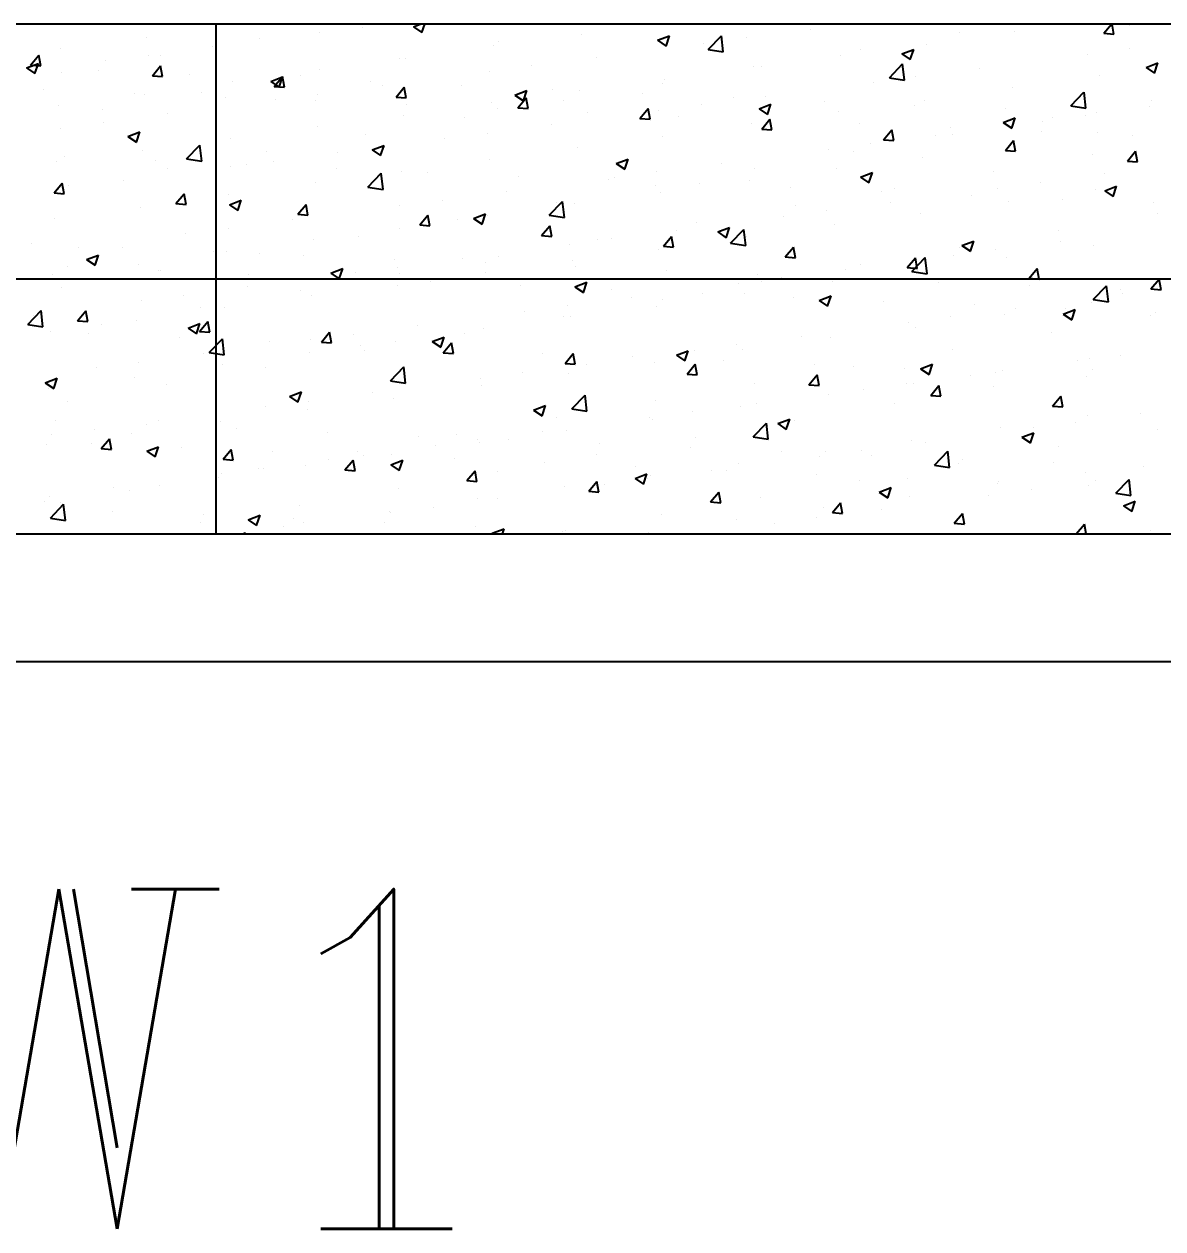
# Model space of a CAD drawing. Header units: millimetres. Extents: x 331487 to 517269, y 198509 to 399936.
# Drawn here: x 425399 to 426069, y 307600 to 308309 of the extents above; entities that cross this region are included whole.
import ezdxf

# ---------------------------------------------------------------- set-up
doc = ezdxf.new("R2010")
doc.units = ezdxf.units.MM
doc.header["$MEASUREMENT"] = 0
doc.layers.add('COLUMN', color=6, linetype='Continuous')
doc.layers.add('FOOTING', color=5, linetype='Continuous')
doc.styles.add('RC', font='romanc.shx', dxfattribs={"height": 200})

msp = doc.modelspace()

# ---------------------------------------------------------------- linework, layer by layer
at = {"layer": 'COLUMN'}
for p, q in [((427149.35, 308308.51), (423874.35, 308308.51)), ((423874.35, 308008.51), (427149.35, 308008.51))]:
    msp.add_line(p, q, dxfattribs=at)
at = {"layer": 'COLUMN', "color": 2, "linetype": 'Continuous'}
for p, q in [((425522.84, 308307.98), (425522.84, 308307.98)), ((425572.96, 308303.4), (425572.96, 308303.4)), ((425597.99, 308306.7), (425597.99, 308306.7)), ((425628.06, 308306.97), (425632.08, 308308.51)), ((425628.06, 308306.97), (425633.03, 308303.61)), ((425633.03, 308303.61), (425634.67, 308308.51)), ((425736.54, 308308.38), (425736.54, 308308.38)), ((425861.68, 308305.44), (425861.68, 308305.44)), ((425949.68, 308303.41), (425949.68, 308303.41)), ((425981.79, 308304.22), (425981.79, 308304.22)), ((426034.32, 308303.14), (426038.83, 308308.51)), ((426034.32, 308303.14), (426040.3, 308302.62)), ((426040.3, 308302.61), (426039.21, 308308.51)), ((426049.37, 308307.49), (426049.37, 308307.49)), ((425470.9, 308300.48), (425470.9, 308300.48)), ((425537.62, 308300.3), (425537.62, 308300.3)), ((425675.42, 308295.63), (425675.42, 308295.63)), ((425678.22, 308298.37), (425678.22, 308298.37)), ((425726.76, 308302.67), (425726.76, 308302.67)), ((425771.77, 308298.96), (425778.77, 308301.65)), ((425771.77, 308298.96), (425776.74, 308295.6)), ((425776.74, 308295.6), (425778.77, 308301.64)), ((425798.78, 308297.16), (425798.78, 308297.16)), ((425801.46, 308293.5), (425809.25, 308301.62)), ((425810.36, 308292.13), (425809.25, 308301.62)), ((425823.81, 308300.45), (425823.81, 308300.45)), ((425929.85, 308296.72), (425929.85, 308296.72)), ((425402.66, 308284.4), (425407.48, 308290.14)), ((425408.64, 308283.87), (425407.48, 308290.14)), ((425420.39, 308294.08), (425420.39, 308294.08)), ((425471.93, 308290.1), (425471.93, 308290.1)), ((425479.3, 308290.29), (425479.3, 308290.29)), ((425509.8, 308295.09), (425509.8, 308295.09)), ((425735.62, 308288.84), (425735.62, 308288.84)), ((425801.46, 308293.51), (425810.35, 308292.13)), ((425879.34, 308290.32), (425879.34, 308290.32)), ((425891.37, 308293.4), (425891.37, 308293.4)), ((425915.48, 308290.95), (425922.49, 308293.64)), ((425915.48, 308290.95), (425920.46, 308287.59)), ((425920.45, 308287.59), (425922.48, 308293.64)), ((426024.59, 308290.91), (426024.59, 308290.91)), ((426049.63, 308294.2), (426049.63, 308294.2)), ((425400.32, 308282.72), (425407.32, 308285.41)), ((425400.32, 308282.72), (425405.3, 308279.37)), ((425402.66, 308284.4), (425408.64, 308283.87)), ((425405.29, 308279.37), (425407.32, 308285.41)), ((425446.9, 308286.81), (425446.9, 308286.81)), ((425474.39, 308278.12), (425479.21, 308283.87)), ((425480.37, 308277.59), (425479.21, 308283.86)), ((425572.97, 308281.73), (425572.97, 308281.73)), ((425619.9, 308288.36), (425619.9, 308288.36)), ((425623.48, 308288.13), (425623.48, 308288.13)), ((425697.75, 308283.86), (425697.75, 308283.86)), ((425827.99, 308283.28), (425827.99, 308283.28)), ((425833.05, 308283.39), (425833.05, 308283.39)), ((425908.18, 308276.95), (425915.97, 308285.07)), ((425917.08, 308275.57), (425915.97, 308285.07)), ((425961.44, 308282.59), (425961.44, 308282.59)), ((426059.2, 308282.94), (426066.2, 308285.63)), ((426059.2, 308282.94), (426064.17, 308279.59)), ((426064.17, 308279.58), (426066.2, 308285.63)), ((425420.98, 308280.28), (425420.98, 308280.28)), ((425442.69, 308281.2), (425442.69, 308281.2)), ((425474.39, 308278.12), (425480.37, 308277.6)), ((425496.08, 308278.95), (425496.08, 308278.95)), ((425521.62, 308274.69), (425521.62, 308274.69)), ((425544.04, 308274.71), (425551.04, 308277.4)), ((425544.04, 308274.71), (425549.01, 308271.36)), ((425546.12, 308271.85), (425550.94, 308277.59)), ((425549.01, 308271.36), (425551.03, 308277.4)), ((425549.46, 308276.69), (425549.46, 308276.69)), ((425552.09, 308271.32), (425550.93, 308277.59)), ((425561.58, 308278.35), (425561.58, 308278.35)), ((425602.84, 308274.44), (425602.84, 308274.44)), ((425672.71, 308280.56), (425672.71, 308280.56)), ((425776.05, 308275.78), (425776.05, 308275.78)), ((425908.19, 308276.95), (425917.08, 308275.57)), ((425923.57, 308277.61), (425923.57, 308277.61)), ((426031.91, 308277.97), (426031.91, 308277.97)), ((425410.4, 308270.03), (425410.4, 308270.03)), ((425463.78, 308267.77), (425463.78, 308267.77)), ((425503.26, 308268.34), (425503.26, 308268.34)), ((425546.12, 308271.85), (425552.09, 308271.32)), ((425609.56, 308272.25), (425609.56, 308272.25)), ((425617.84, 308265.57), (425622.66, 308271.32)), ((425623.82, 308265.04), (425622.66, 308271.31)), ((425656.22, 308272.18), (425656.22, 308272.18)), ((425687.75, 308266.71), (425694.75, 308269.39)), ((425692.72, 308263.35), (425694.75, 308269.39)), ((425709.6, 308269.93), (425709.6, 308269.93)), ((425725.54, 308269.38), (425725.54, 308269.38)), ((425762.99, 308267.67), (425762.99, 308267.67)), ((425774.73, 308273.38), (425774.73, 308273.38)), ((425898.53, 308274.31), (425898.53, 308274.31)), ((425980.57, 308270.93), (425980.57, 308270.93)), ((426014.91, 308260.4), (426022.69, 308268.52)), ((426023.8, 308259.02), (426022.7, 308268.52)), ((425419.17, 308260.79), (425419.17, 308260.79)), ((425469.68, 308267.19), (425469.68, 308267.19)), ((425517.16, 308265.52), (425517.16, 308265.52)), ((425546.65, 308263.96), (425546.65, 308263.96)), ((425570.54, 308263.26), (425570.54, 308263.26)), ((425571.69, 308267.26), (425571.69, 308267.26)), ((425617.84, 308265.57), (425623.82, 308265.05)), ((425623.92, 308261), (425623.92, 308261)), ((425674.2, 308262.34), (425674.2, 308262.34)), ((425687.75, 308266.7), (425692.72, 308263.35)), ((425689.57, 308259.3), (425694.39, 308265.04)), ((425695.54, 308258.77), (425694.39, 308265.04)), ((425716.41, 308263.37), (425716.41, 308263.37)), ((425797.5, 308261.01), (425797.5, 308261.01)), ((425816.37, 308265.41), (425816.37, 308265.41)), ((425831.46, 308258.7), (425838.46, 308261.38)), ((425835.38, 308266), (425835.38, 308266)), ((425836.43, 308255.34), (425838.46, 308261.38)), ((425869.75, 308263.16), (425869.75, 308263.16)), ((425923.13, 308260.9), (425923.13, 308260.9)), ((425928.63, 308263.43), (425928.63, 308263.43)), ((426014.91, 308260.4), (426023.8, 308259.02)), ((426062.19, 308263.77), (426062.19, 308263.77)), ((425444.94, 308258.33), (425444.94, 308258.33)), ((425483.5, 308255.65), (425483.5, 308255.65)), ((425622.26, 308254.84), (425622.26, 308254.84)), ((425658.09, 308253.36), (425658.09, 308253.36)), ((425677.31, 308258.75), (425677.31, 308258.75)), ((425689.57, 308259.3), (425695.55, 308258.77)), ((425730.69, 308256.49), (425730.69, 308256.49)), ((425761.29, 308253.02), (425766.11, 308258.77)), ((425767.27, 308252.49), (425766.11, 308258.76)), ((425772.47, 308257.71), (425772.47, 308257.71)), ((425784.07, 308254.24), (425784.07, 308254.24)), ((425831.46, 308258.7), (425836.44, 308255.34)), ((425878.12, 308257.03), (425878.12, 308257.03)), ((425975.17, 308250.69), (425982.18, 308253.38)), ((425976.52, 308258.65), (425976.52, 308258.65)), ((425980.15, 308247.33), (425982.17, 308253.37)), ((426003.87, 308253.76), (426003.87, 308253.76)), ((426023.32, 308254.76), (426023.32, 308254.76)), ((426029.9, 308256.39), (426029.9, 308256.39)), ((426061.19, 308259.75), (426061.19, 308259.75)), ((425420.59, 308247.37), (425420.59, 308247.37)), ((425445.62, 308250.66), (425445.62, 308250.66)), ((425571.75, 308248.44), (425571.75, 308248.44)), ((425709.31, 308249.4), (425709.31, 308249.4)), ((425761.29, 308253.02), (425767.27, 308252.5)), ((425826.78, 308249.99), (425826.78, 308249.99)), ((425833.02, 308246.75), (425837.84, 308252.49)), ((425833.02, 308246.75), (425839, 308246.22)), ((425837.45, 308251.98), (425837.45, 308251.98)), ((425839, 308246.22), (425837.84, 308252.48)), ((425890.84, 308249.73), (425890.84, 308249.73)), ((425904.75, 308240.47), (425909.57, 308246.22)), ((425910.72, 308239.94), (425909.57, 308246.21)), ((425944.22, 308247.47), (425944.22, 308247.47)), ((425975.17, 308250.69), (425980.15, 308247.33)), ((425998.29, 308251.47), (425998.29, 308251.47)), ((425460.01, 308242.46), (425467.01, 308245.15)), ((425460.01, 308242.46), (425464.99, 308239.11)), ((425464.98, 308239.1), (425467.01, 308245.15)), ((425520.41, 308241.4), (425520.41, 308241.4)), ((425599.77, 308243.35), (425599.77, 308243.35)), ((425646.41, 308241.12), (425646.41, 308241.12)), ((425671.44, 308244.41), (425671.44, 308244.41)), ((425774.84, 308242.49), (425774.84, 308242.49)), ((425904.75, 308240.47), (425910.72, 308239.95)), ((425935.13, 308243.15), (425935.13, 308243.15)), ((425945.56, 308243.75), (425945.56, 308243.75)), ((425976.47, 308234.19), (425981.29, 308239.94)), ((425982.45, 308233.67), (425981.29, 308239.93)), ((425997.6, 308245.22), (425997.6, 308245.22)), ((426030.7, 308244.68), (426030.7, 308244.68)), ((426050.98, 308242.96), (426050.98, 308242.96)), ((425468.47, 308233.9), (425468.47, 308233.9)), ((425494.54, 308229.19), (425502.33, 308237.31)), ((425503.44, 308227.82), (425502.34, 308237.32)), ((425541.45, 308233.34), (425541.45, 308233.34)), ((425583.25, 308232.8), (425583.25, 308232.8)), ((425603.73, 308234.45), (425610.73, 308237.14)), ((425603.73, 308234.45), (425608.7, 308231.1)), ((425608.7, 308231.1), (425610.72, 308237.14)), ((425724.33, 308236.09), (425724.33, 308236.09)), ((425872.22, 308234.87), (425872.22, 308234.87)), ((425887.24, 308233.74), (425887.24, 308233.74)), ((425897.26, 308238.17), (425897.26, 308238.17)), ((425976.47, 308234.19), (425982.45, 308233.67)), ((425979.35, 308237.64), (425979.35, 308237.64)), ((426048.2, 308227.92), (426053.02, 308233.66)), ((426054.17, 308227.39), (426053.02, 308233.66)), ((425417.96, 308227.5), (425417.96, 308227.5)), ((425422.8, 308230.37), (425422.8, 308230.37)), ((425476.18, 308228.12), (425476.18, 308228.12)), ((425494.55, 308229.2), (425503.44, 308227.82)), ((425529.56, 308225.86), (425529.56, 308225.86)), ((425545.38, 308227.82), (425545.38, 308227.82)), ((425672.98, 308229.05), (425672.98, 308229.05)), ((425747.44, 308226.44), (425754.44, 308229.13)), ((425747.44, 308226.44), (425752.41, 308223.09)), ((425752.41, 308223.09), (425754.44, 308229.13)), ((425809.07, 308226.56), (425809.07, 308226.56)), ((425927.42, 308230.14), (425927.42, 308230.14)), ((426027.84, 308231.8), (426027.84, 308231.8)), ((426048.2, 308227.92), (426054.18, 308227.4)), ((425483.14, 308223.33), (425483.14, 308223.33)), ((425520.35, 308224.52), (425520.35, 308224.52)), ((425582.94, 308223.61), (425582.94, 308223.61)), ((425601.27, 308212.64), (425609.06, 308220.76)), ((425610.16, 308211.27), (425609.06, 308220.76)), ((425621.05, 308221.55), (425621.05, 308221.55)), ((425636.33, 308221.35), (425636.33, 308221.35)), ((425689.71, 308219.09), (425689.71, 308219.09)), ((425746.16, 308218.27), (425746.16, 308218.27)), ((425771.2, 308221.57), (425771.2, 308221.57)), ((425828.92, 308223.73), (425828.92, 308223.73)), ((425876.9, 308223.74), (425876.9, 308223.74)), ((425891.15, 308218.43), (425898.15, 308221.12)), ((425891.15, 308218.43), (425896.13, 308215.08)), ((425896.12, 308215.08), (425898.15, 308221.12)), ((425969.52, 308221.79), (425969.52, 308221.79)), ((426034.89, 308220.31), (426034.89, 308220.31)), ((425416.54, 308209.18), (425421.36, 308214.92)), ((425419.32, 308211.22), (425419.32, 308211.22)), ((425422.51, 308208.65), (425421.36, 308214.92)), ((425424.82, 308213.32), (425424.82, 308213.32)), ((425457.19, 308216.21), (425457.19, 308216.21)), ((425570.53, 308215.15), (425570.53, 308215.15)), ((425601.27, 308212.65), (425610.16, 308211.27)), ((425743.09, 308216.84), (425743.09, 308216.84)), ((425770.6, 308213.72), (425770.6, 308213.72)), ((425796.47, 308214.58), (425796.47, 308214.58)), ((425825.56, 308216.7), (425825.56, 308216.7)), ((425849.86, 308212.33), (425849.86, 308212.33)), ((425911.2, 308211.78), (425911.2, 308211.78)), ((425971.98, 308212.03), (425971.98, 308212.03)), ((425997.01, 308215.32), (425997.01, 308215.32)), ((426029.48, 308211.39), (426029.48, 308211.39)), ((426034.86, 308210.43), (426041.87, 308213.11)), ((426039.84, 308207.07), (426041.86, 308213.11)), ((425416.54, 308209.18), (425422.52, 308208.65)), ((425488.26, 308202.9), (425493.09, 308208.65)), ((425494.24, 308202.37), (425493.08, 308208.64)), ((425519.19, 308208.11), (425519.19, 308208.11)), ((425519.7, 308202.2), (425526.71, 308204.89)), ((425524.68, 308198.84), (425526.7, 308204.89)), ((425645.13, 308204.97), (425645.13, 308204.97)), ((425683.01, 308209.96), (425683.01, 308209.96)), ((425707.99, 308196.09), (425715.78, 308204.21)), ((425712.28, 308203.71), (425712.28, 308203.71)), ((425716.89, 308194.71), (425715.78, 308204.21)), ((425773.62, 308209.2), (425773.62, 308209.2)), ((425903.24, 308210.07), (425903.24, 308210.07)), ((425908.83, 308203.71), (425908.83, 308203.71)), ((425956.62, 308207.82), (425956.62, 308207.82)), ((425978.14, 308204.35), (425978.14, 308204.35)), ((426010, 308205.56), (426010, 308205.56)), ((426034.87, 308210.43), (426039.84, 308207.07)), ((425467.25, 308200.61), (425467.25, 308200.61)), ((425488.26, 308202.9), (425494.24, 308202.38)), ((425519.7, 308202.2), (425524.68, 308198.84)), ((425559.99, 308196.63), (425564.81, 308202.37)), ((425559.99, 308196.63), (425565.97, 308196.1)), ((425565.97, 308196.1), (425564.81, 308202.37)), ((425620.1, 308201.68), (425620.1, 308201.68)), ((425663.42, 308194.19), (425670.42, 308196.88)), ((425668.39, 308190.83), (425670.42, 308196.88)), ((425723.11, 308202.8), (425723.11, 308202.8)), ((425852.88, 308201.77), (425852.88, 308201.77)), ((425870.95, 308198.72), (425870.95, 308198.72)), ((425926.2, 308196.85), (425926.2, 308196.85)), ((426063.38, 308203.31), (426063.38, 308203.31)), ((426066.03, 308196.81), (426066.03, 308196.81)), ((425416.74, 308194.21), (425416.74, 308194.21)), ((425556.95, 308193.36), (425556.95, 308193.36)), ((425631.72, 308190.35), (425636.54, 308196.1)), ((425631.72, 308190.35), (425637.69, 308189.83)), ((425637.69, 308189.82), (425636.54, 308196.09)), ((425653.96, 308193.7), (425653.96, 308193.7)), ((425663.42, 308194.19), (425668.39, 308190.83)), ((425671.77, 308195.76), (425671.77, 308195.76)), ((425703.44, 308184.08), (425708.26, 308189.82)), ((425707.99, 308196.09), (425716.89, 308194.71)), ((425709.42, 308183.55), (425708.26, 308189.82)), ((425794.56, 308191.76), (425794.56, 308191.76)), ((425845.92, 308195.43), (425845.92, 308195.43)), ((425875.69, 308190.45), (425875.69, 308190.45)), ((425494.04, 308185.08), (425494.04, 308185.08)), ((425519.07, 308188.38), (425519.07, 308188.38)), ((425595.64, 308183.68), (425595.64, 308183.68)), ((425619.83, 308188.26), (425619.83, 308188.26)), ((425703.44, 308184.08), (425709.42, 308183.55)), ((425775.17, 308177.8), (425779.99, 308183.55)), ((425781.14, 308177.27), (425779.99, 308183.54)), ((425782.76, 308187.11), (425782.76, 308187.11)), ((425807.13, 308186.18), (425814.13, 308188.87)), ((425807.13, 308186.18), (425812.1, 308182.83)), ((425812.1, 308182.82), (425814.13, 308188.87)), ((425814.72, 308179.54), (425822.5, 308187.66)), ((425823.61, 308178.16), (425822.51, 308187.66)), ((425824.35, 308183.41), (425824.35, 308183.41)), ((426007.71, 308186.8), (426007.71, 308186.8)), ((425403.32, 308179.27), (425403.32, 308179.27)), ((425430.88, 308176.77), (425430.88, 308176.77)), ((425456.71, 308177.02), (425456.71, 308177.02)), ((425569.32, 308181.86), (425569.32, 308181.86)), ((425719.86, 308178.83), (425719.86, 308178.83)), ((425736.24, 308181.75), (425736.24, 308181.75)), ((425744.89, 308182.13), (425744.89, 308182.13)), ((425772.41, 308175.91), (425772.41, 308175.91)), ((425775.17, 308177.8), (425781.15, 308177.28)), ((425814.72, 308179.54), (425823.61, 308178.16)), ((425846.89, 308171.53), (425851.72, 308177.27)), ((425852.87, 308171), (425851.71, 308177.27)), ((425949.39, 308176.78), (425949.39, 308176.78)), ((425950.84, 308178.17), (425957.84, 308180.86)), ((425950.84, 308178.17), (425955.82, 308174.82)), ((425955.81, 308174.82), (425957.84, 308180.86)), ((425970.71, 308175.88), (425970.71, 308175.88)), ((426008.58, 308180.87), (426008.58, 308180.87)), ((426028.27, 308178.1), (426028.27, 308178.1)), ((425435.68, 308169.95), (425442.68, 308172.63)), ((425435.68, 308169.95), (425440.66, 308166.59)), ((425440.65, 308166.59), (425442.68, 308172.63)), ((425510.09, 308174.76), (425510.09, 308174.76)), ((425517.98, 308174.82), (425517.98, 308174.82)), ((425537.32, 308173.67), (425537.32, 308173.67)), ((425563.47, 308172.51), (425563.47, 308172.51)), ((425616.85, 308170.25), (425616.85, 308170.25)), ((425656.7, 308170.52), (425656.7, 308170.52)), ((425677.92, 308171.74), (425677.92, 308171.74)), ((425721.9, 308169.51), (425721.9, 308169.51)), ((425846.9, 308171.53), (425852.87, 308171)), ((425918.62, 308165.25), (425923.44, 308171)), ((425921.44, 308162.99), (425929.23, 308171.1)), ((425924.6, 308164.72), (425923.44, 308170.99)), ((425930.34, 308161.61), (425929.23, 308171.11)), ((425945.67, 308172.58), (425945.67, 308172.58)), ((425976.92, 308171.06), (425976.92, 308171.06)), ((425424.41, 308165.84), (425424.41, 308165.84)), ((425466.04, 308167.32), (425466.04, 308167.32)), ((425477.79, 308163.58), (425477.79, 308163.58)), ((425479.01, 308163.66), (425479.01, 308163.66)), ((425531.17, 308161.33), (425531.17, 308161.33)), ((425579.39, 308161.94), (425586.4, 308164.62)), ((425579.39, 308161.94), (425584.37, 308158.58)), ((425584.37, 308158.58), (425586.39, 308164.62)), ((425593.79, 308162.24), (425593.79, 308162.24)), ((425618.83, 308165.53), (425618.83, 308165.53)), ((425619.61, 308161.73), (425619.61, 308161.73)), ((425670.24, 308168), (425670.24, 308168)), ((425670.55, 308162.47), (425670.55, 308162.47)), ((425723.62, 308165.74), (425723.62, 308165.74)), ((425777, 308163.48), (425777, 308163.48)), ((425830.38, 308161.23), (425830.38, 308161.23)), ((425882.52, 308164.27), (425882.52, 308164.27)), ((425891.07, 308166.77), (425891.07, 308166.77)), ((425918.62, 308165.25), (425924.6, 308164.73)), ((425921.44, 308162.99), (425930.34, 308161.61)), ((425924.98, 308163.56), (425924.98, 308163.56)), ((425990.35, 308158.98), (425995.17, 308164.72)), ((425996.32, 308158.45), (425995.17, 308164.72)), ((425415.53, 308160.92), (425415.53, 308160.92)), ((425530.64, 308153.92), (425530.64, 308153.92)), ((425584.56, 308159.07), (425584.56, 308159.07)), ((425618.61, 308154.97), (425618.61, 308154.97)), ((425637.94, 308156.82), (425637.94, 308156.82)), ((425691.32, 308154.56), (425691.32, 308154.56)), ((425723.11, 308153.93), (425730.11, 308156.62)), ((425723.11, 308153.93), (425728.08, 308150.57)), ((425728.08, 308150.57), (425730.11, 308156.61)), ((425819.61, 308155.99), (425819.61, 308155.99)), ((425832.75, 308156.76), (425832.75, 308156.76)), ((425844.64, 308159.28), (425844.64, 308159.28)), ((425874.47, 308157.16), (425874.47, 308157.16)), ((425883.76, 308158.97), (425883.76, 308158.97)), ((425937.15, 308156.72), (425937.15, 308156.72)), ((425990.35, 308158.98), (425996.32, 308158.45)), ((425990.53, 308154.46), (425990.53, 308154.46)), ((426028.16, 308146.43), (426035.95, 308154.55)), ((426037.06, 308145.06), (426035.96, 308154.56)), ((426062.07, 308152.7), (426066.89, 308158.45)), ((426068.05, 308152.17), (426066.89, 308158.44)), ((425420.69, 308153.65), (425420.69, 308153.65)), ((425492.77, 308148.94), (425492.77, 308148.94)), ((425561.29, 308151.72), (425561.29, 308151.72)), ((425568.1, 308148.57), (425568.1, 308148.57)), ((425744.7, 308152.31), (425744.7, 308152.31)), ((425756.46, 308147.67), (425756.46, 308147.67)), ((425774.43, 308146.75), (425774.43, 308146.75)), ((425798.08, 308150.05), (425798.08, 308150.05)), ((425823.13, 308150.12), (425823.13, 308150.12)), ((425851.47, 308147.8), (425851.47, 308147.8)), ((425866.82, 308145.92), (425873.82, 308148.61)), ((425871.79, 308142.56), (425873.82, 308148.61)), ((426043.91, 308152.21), (426043.91, 308152.21)), ((426045.43, 308149.74), (426045.43, 308149.74)), ((426062.07, 308152.7), (426068.05, 308152.18)), ((425401.08, 308131.78), (425408.87, 308139.9)), ((425409.97, 308130.41), (425408.87, 308139.9)), ((425430.41, 308133.96), (425435.23, 308139.7)), ((425436.39, 308133.43), (425435.23, 308139.7)), ((425467.73, 308145.64), (425467.73, 308145.64)), ((425502.97, 308141.71), (425502.97, 308141.71)), ((425516.76, 308141.53), (425516.76, 308141.53)), ((425718.58, 308142.69), (425718.58, 308142.69)), ((425771.19, 308142.62), (425771.19, 308142.62)), ((425866.82, 308145.92), (425871.79, 308142.56)), ((425904.85, 308145.54), (425904.85, 308145.54)), ((425958.23, 308143.29), (425958.23, 308143.29)), ((425982.27, 308141.42), (425982.27, 308141.42)), ((426010.53, 308137.91), (426017.54, 308140.6)), ((426011.61, 308141.03), (426011.61, 308141.03)), ((426015.5, 308134.55), (426017.53, 308140.6)), ((426027.05, 308144.81), (426027.05, 308144.81)), ((426028.17, 308146.44), (426037.06, 308145.06)), ((425404.58, 308137.33), (425404.58, 308137.33)), ((425430.41, 308133.96), (425436.39, 308133.44)), ((425464.82, 308134.03), (425464.82, 308134.03)), ((425502.14, 308127.68), (425506.96, 308133.43)), ((425508.12, 308127.15), (425506.96, 308133.42)), ((425693.55, 308139.39), (425693.55, 308139.39)), ((425716.11, 308136.74), (425716.11, 308136.74)), ((425720.68, 308136.22), (425720.68, 308136.22)), ((425919.37, 308133.14), (425919.37, 308133.14)), ((425944.4, 308136.44), (425944.4, 308136.44)), ((425975.71, 308137.77), (425975.71, 308137.77)), ((426010.53, 308137.91), (426015.51, 308134.56)), ((426061.9, 308137.14), (426061.9, 308137.14)), ((426065, 308138.77), (426065, 308138.77)), ((425401.08, 308131.79), (425409.97, 308130.41)), ((425414.31, 308127.63), (425414.31, 308127.63)), ((425436.81, 308126.19), (425436.81, 308126.19)), ((425444.65, 308131.7), (425444.65, 308131.7)), ((425495.37, 308129.68), (425502.37, 308132.37)), ((425495.37, 308129.68), (425500.35, 308126.33)), ((425500.34, 308126.33), (425502.37, 308132.37)), ((425502.14, 308127.68), (425508.12, 308127.16)), ((425573.87, 308121.41), (425578.69, 308127.15)), ((425579.84, 308120.88), (425578.69, 308127.15)), ((425592.52, 308126.09), (425592.52, 308126.09)), ((425630.39, 308131.08), (425630.39, 308131.08)), ((425657.8, 308126.73), (425657.8, 308126.73)), ((425669.34, 308129.18), (425669.34, 308129.18)), ((425923.77, 308130.27), (425923.77, 308130.27)), ((426003.58, 308127.13), (426003.58, 308127.13)), ((425490.19, 308123.93), (425490.19, 308123.93)), ((425507.8, 308115.23), (425515.59, 308123.35)), ((425516.7, 308113.85), (425515.59, 308123.35)), ((425543.58, 308121.68), (425543.58, 308121.68)), ((425567.49, 308122.79), (425567.49, 308122.79)), ((425573.87, 308121.41), (425579.84, 308120.88)), ((425596.96, 308119.42), (425596.96, 308119.42)), ((425617.4, 308121.68), (425617.4, 308121.68)), ((425639.09, 308121.68), (425646.09, 308124.36)), ((425639.09, 308121.67), (425644.06, 308118.32)), ((425644.06, 308118.32), (425646.08, 308124.36)), ((425645.59, 308115.13), (425650.41, 308120.88)), ((425651.57, 308114.6), (425650.41, 308120.87)), ((425818.34, 308119.84), (425818.34, 308119.84)), ((425856.21, 308124.83), (425856.21, 308124.83)), ((425873.26, 308123.87), (425873.26, 308123.87)), ((425504.33, 308114.48), (425504.33, 308114.48)), ((425507.8, 308115.23), (425516.7, 308113.85)), ((425566.89, 308115.28), (425566.89, 308115.28)), ((425599.48, 308116.72), (425599.48, 308116.72)), ((425645.59, 308115.13), (425651.57, 308114.61)), ((425650.34, 308117.16), (425650.34, 308117.16)), ((425703.72, 308114.91), (425703.72, 308114.91)), ((425717.32, 308108.86), (425722.14, 308114.6)), ((425723.29, 308108.33), (425722.14, 308114.6)), ((425757.1, 308112.65), (425757.1, 308112.65)), ((425782.8, 308113.67), (425789.8, 308116.35)), ((425782.8, 308113.67), (425787.77, 308110.31)), ((425787.77, 308110.31), (425789.8, 308116.35)), ((425793.3, 308116.55), (425793.3, 308116.55)), ((425821.91, 308116.83), (425821.91, 308116.83)), ((425945.26, 308117.12), (425945.26, 308117.12)), ((426025.83, 308111.52), (426025.83, 308111.52)), ((426044.16, 308113.59), (426044.16, 308113.59)), ((425441.42, 308106.2), (425441.42, 308106.2)), ((425466.46, 308109.49), (425466.46, 308109.49)), ((425515.54, 308108.24), (425515.54, 308108.24)), ((425541.16, 308106.71), (425541.16, 308106.71)), ((425614.52, 308098.68), (425622.31, 308106.8)), ((425623.42, 308097.3), (425622.32, 308106.8)), ((425717.32, 308108.86), (425723.3, 308108.33)), ((425730.15, 308108.23), (425730.15, 308108.23)), ((425769.97, 308109.33), (425769.97, 308109.33)), ((425789.04, 308102.58), (425793.86, 308108.33)), ((425795.02, 308102.05), (425793.86, 308108.32)), ((425810.49, 308110.4), (425810.49, 308110.4)), ((425863.87, 308108.14), (425863.87, 308108.14)), ((425886.94, 308107.11), (425886.94, 308107.11)), ((425917.25, 308105.89), (425917.25, 308105.89)), ((425926.51, 308105.66), (425933.51, 308108.35)), ((425926.51, 308105.66), (425931.49, 308102.3)), ((425931.48, 308102.3), (425933.51, 308108.34)), ((425974.49, 308104.48), (425974.49, 308104.48)), ((426019.12, 308110.3), (426019.12, 308110.3)), ((426027.54, 308105.17), (426027.54, 308105.17)), ((425411.35, 308097.43), (425418.35, 308100.12)), ((425411.35, 308097.43), (425416.32, 308094.08)), ((425416.32, 308094.07), (425418.35, 308100.12)), ((425463.6, 308100.74), (425463.6, 308100.74)), ((425614.53, 308098.68), (425623.42, 308097.3)), ((425667.24, 308099.95), (425667.24, 308099.95)), ((425692.28, 308103.25), (425692.28, 308103.25)), ((425719.46, 308102.93), (425719.46, 308102.93)), ((425789.04, 308102.58), (425795.02, 308102.06)), ((425860.77, 308096.31), (425865.59, 308102.05)), ((425866.75, 308095.78), (425865.59, 308102.05)), ((425955.97, 308101.98), (425955.97, 308101.98)), ((425970.63, 308103.63), (425970.63, 308103.63)), ((426024.02, 308101.38), (426024.02, 308101.38)), ((425413.09, 308094.34), (425413.09, 308094.34)), ((425482.84, 308096.7), (425482.84, 308096.7)), ((425555.06, 308089.42), (425562.06, 308092.11)), ((425560.03, 308086.07), (425562.06, 308092.11)), ((425604.09, 308091.64), (425604.09, 308091.64)), ((425668.12, 308095.89), (425668.12, 308095.89)), ((425721.25, 308082.13), (425729.04, 308090.24)), ((425730.15, 308080.75), (425729.04, 308090.25)), ((425828.62, 308097.1), (425828.62, 308097.1)), ((425860.77, 308096.31), (425866.75, 308095.78)), ((425872.04, 308090.58), (425872.04, 308090.58)), ((425893.06, 308093.7), (425893.06, 308093.7)), ((425918.09, 308097), (425918.09, 308097)), ((425922.55, 308096.98), (425922.55, 308096.98)), ((425932.5, 308090.03), (425937.32, 308095.78)), ((425938.47, 308089.5), (425937.32, 308095.77)), ((425969.22, 308095.16), (425969.22, 308095.16)), ((425424.52, 308086.69), (425424.52, 308086.69)), ((425541.18, 308083.35), (425541.18, 308083.35)), ((425555.06, 308089.42), (425560.04, 308086.07)), ((425566.21, 308086.65), (425566.21, 308086.65)), ((425616.18, 308088.39), (425616.18, 308088.39)), ((425698.78, 308081.41), (425705.78, 308084.1)), ((425703.75, 308078.06), (425705.77, 308084.1)), ((425770.3, 308087.09), (425770.3, 308087.09)), ((425820.7, 308083.54), (425820.7, 308083.54)), ((425829.9, 308085.39), (425829.9, 308085.39)), ((425910.9, 308085.15), (425910.9, 308085.15)), ((425932.5, 308090.03), (425938.47, 308089.51)), ((426004.22, 308083.76), (426009.04, 308089.5)), ((426004.22, 308083.76), (426010.2, 308083.23)), ((426010.2, 308083.23), (426009.04, 308089.5)), ((425565.67, 308081.99), (425565.67, 308081.99)), ((425698.78, 308081.41), (425703.75, 308078.06)), ((425711.99, 308077.08), (425711.99, 308077.08)), ((425721.25, 308082.13), (425730.15, 308080.75)), ((425767, 308077.11), (425767, 308077.11)), ((425768.76, 308076.04), (425768.76, 308076.04)), ((425792.03, 308080.4), (425792.03, 308080.4)), ((425842.49, 308073.4), (425849.49, 308076.09)), ((425847.46, 308070.05), (425849.49, 308076.09)), ((426024.62, 308078.23), (426024.62, 308078.23)), ((426055.72, 308079.14), (426055.72, 308079.14)), ((425417.34, 308075.09), (425417.34, 308075.09)), ((425440.15, 308070.05), (425440.15, 308070.05)), ((425470.72, 308072.83), (425470.72, 308072.83)), ((425478.02, 308075.04), (425478.02, 308075.04)), ((425514.33, 308074.95), (425514.33, 308074.95)), ((425524.1, 308070.58), (425524.1, 308070.58)), ((425703.84, 308068.79), (425703.84, 308068.79)), ((425718.25, 308069.64), (425718.25, 308069.64)), ((425827.97, 308065.57), (425835.76, 308073.69)), ((425836.87, 308064.2), (425835.77, 308073.7)), ((425842.49, 308073.4), (425847.46, 308070.05)), ((425852.58, 308075.14), (425852.58, 308075.14)), ((425973.27, 308071.19), (425973.27, 308071.19)), ((425992.81, 308070.86), (425992.81, 308070.86)), ((426017.85, 308074.15), (426017.85, 308074.15)), ((426065.73, 308070.18), (426065.73, 308070.18)), ((425415.12, 308066.76), (425415.12, 308066.76)), ((425444.29, 308058.74), (425449.11, 308064.48)), ((425450.26, 308058.21), (425449.11, 308064.48)), ((425462.39, 308067.45), (425462.39, 308067.45)), ((425577.48, 308068.32), (425577.48, 308068.32)), ((425630.87, 308066.06), (425630.87, 308066.06)), ((425653.67, 308067.07), (425653.67, 308067.07)), ((425665.97, 308063.8), (425665.97, 308063.8)), ((425666.9, 308062.6), (425666.9, 308062.6)), ((425684.25, 308063.81), (425684.25, 308063.81)), ((425794.27, 308065.13), (425794.27, 308065.13)), ((425827.98, 308065.58), (425836.87, 308064.2)), ((425921.34, 308063.7), (425921.34, 308063.7)), ((425929.66, 308062.54), (425929.66, 308062.54)), ((425986.2, 308065.4), (425993.2, 308068.08)), ((425986.2, 308065.4), (425991.18, 308062.04)), ((425991.17, 308062.04), (425993.2, 308068.08)), ((425411.88, 308061.05), (425411.88, 308061.05)), ((425438.42, 308061.65), (425438.42, 308061.65)), ((425444.29, 308058.74), (425450.27, 308058.22)), ((425471.04, 308057.17), (425478.04, 308059.86)), ((425471.04, 308057.17), (425476.02, 308053.81)), ((425476.01, 308053.81), (425478.04, 308059.86)), ((425491.81, 308059.4), (425491.81, 308059.4)), ((425516.02, 308052.46), (425520.84, 308058.21)), ((425521.99, 308051.94), (425520.83, 308058.2)), ((425545.19, 308057.14), (425545.19, 308057.14)), ((425595.35, 308057.06), (425595.35, 308057.06)), ((425598.57, 308054.89), (425598.57, 308054.89)), ((425614.97, 308055.1), (425614.97, 308055.1)), ((425640.93, 308060.51), (425640.93, 308060.51)), ((425735.95, 308055.12), (425735.95, 308055.12)), ((425737.63, 308061.55), (425737.63, 308061.55)), ((425791.01, 308059.3), (425791.01, 308059.3)), ((425844.4, 308057.04), (425844.4, 308057.04)), ((425870.82, 308057.29), (425870.82, 308057.29)), ((425891.79, 308057.56), (425891.79, 308057.56)), ((425897.78, 308054.79), (425897.78, 308054.79)), ((425934.7, 308049.02), (425942.49, 308057.14)), ((425943.59, 308047.65), (425942.49, 308057.14)), ((426007.41, 308060.17), (426007.41, 308060.17)), ((425516.02, 308052.46), (425521.99, 308051.94)), ((425564.45, 308048.7), (425564.45, 308048.7)), ((425577.78, 308052.19), (425577.78, 308052.19)), ((425587.74, 308046.19), (425592.56, 308051.93)), ((425593.72, 308045.66), (425592.56, 308051.93)), ((425614.75, 308049.16), (425621.76, 308051.85)), ((425614.75, 308049.16), (425619.73, 308045.8)), ((425619.72, 308045.8), (425621.75, 308051.85)), ((425651.95, 308052.63), (425651.95, 308052.63)), ((425705.33, 308050.38), (425705.33, 308050.38)), ((425758.72, 308048.12), (425758.72, 308048.12)), ((425819.48, 308050.25), (425819.48, 308050.25)), ((425866.75, 308054.26), (425866.75, 308054.26)), ((425934.7, 308049.03), (425943.59, 308047.65)), ((425949.09, 308050.16), (425949.09, 308050.16)), ((425951.16, 308052.53), (425951.16, 308052.53)), ((426004.54, 308050.28), (426004.54, 308050.28)), ((426057.92, 308048.02), (426057.92, 308048.02)), ((425513.11, 308041.66), (425513.11, 308041.66)), ((425514.87, 308043.91), (425514.87, 308043.91)), ((425537.03, 308047.04), (425537.03, 308047.04)), ((425539.91, 308047.21), (425539.91, 308047.21)), ((425587.74, 308046.19), (425593.72, 308045.67)), ((425659.47, 308039.91), (425664.29, 308045.66)), ((425665.44, 308039.38), (425664.29, 308045.65)), ((425677.63, 308045.11), (425677.63, 308045.11)), ((425758.47, 308041.15), (425765.47, 308043.84)), ((425758.47, 308041.15), (425763.44, 308037.8)), ((425763.44, 308037.79), (425765.47, 308043.84)), ((425765.72, 308040.96), (425765.72, 308040.96)), ((425767.54, 308042.75), (425767.54, 308042.75)), ((425803.6, 308045.95), (425803.6, 308045.95)), ((425812.1, 308045.87), (425812.1, 308045.87)), ((425865.48, 308043.61), (425865.48, 308043.61)), ((425918.86, 308041.35), (425918.86, 308041.35)), ((426023.4, 308044.94), (426023.4, 308044.94)), ((426041.42, 308032.47), (426049.21, 308040.59)), ((426050.32, 308031.09), (426049.21, 308040.59)), ((425451.72, 308035.6), (425451.72, 308035.6)), ((425461.17, 308034.16), (425461.17, 308034.16)), ((425478.71, 308037.03), (425478.71, 308037.03)), ((425619.31, 308035.1), (425619.31, 308035.1)), ((425659.47, 308039.91), (425665.44, 308039.39)), ((425717.03, 308036.35), (425717.03, 308036.35)), ((425731.19, 308033.64), (425736.01, 308039.38)), ((425731.19, 308033.64), (425737.17, 308033.12)), ((425737.17, 308033.11), (425736.01, 308039.38)), ((425740.69, 308037.66), (425740.69, 308037.66)), ((425890.78, 308040.15), (425890.78, 308040.15)), ((425902.18, 308033.14), (425909.18, 308035.83)), ((425907.15, 308029.79), (425909.18, 308035.83)), ((425972.06, 308037.9), (425972.06, 308037.9)), ((425972.25, 308039.1), (425972.25, 308039.1)), ((425991.54, 308034.71), (425991.54, 308034.71)), ((426025.63, 308036.84), (426025.63, 308036.84)), ((426029.41, 308039.7), (426029.41, 308039.7)), ((425410.66, 308027.76), (425410.66, 308027.76)), ((425413.84, 308030.61), (425413.84, 308030.61)), ((425420.39, 308027.02), (425420.39, 308027.02)), ((425665.69, 308029.31), (425665.69, 308029.31)), ((425677.54, 308029.35), (425677.54, 308029.35)), ((425802.92, 308027.36), (425807.74, 308033.11)), ((425802.92, 308027.36), (425808.9, 308026.84)), ((425808.89, 308026.83), (425807.74, 308033.1)), ((425832.46, 308030.13), (425832.46, 308030.13)), ((425874.65, 308021.09), (425879.47, 308026.83)), ((425880.62, 308020.56), (425879.46, 308026.83)), ((425902.18, 308033.14), (425907.15, 308029.79)), ((425920.12, 308030.41), (425920.12, 308030.41)), ((425966.51, 308031.42), (425966.51, 308031.42)), ((426041.42, 308032.47), (426050.32, 308031.09)), ((426045.89, 308025.13), (426052.89, 308027.82)), ((426050.86, 308021.78), (426052.89, 308027.82)), ((425414.33, 308017.82), (425422.12, 308025.94)), ((425423.23, 308016.44), (425422.13, 308025.94)), ((425450.83, 308022), (425450.83, 308022)), ((425504.21, 308019.74), (425504.21, 308019.74)), ((425530.73, 308016.91), (425537.73, 308019.59)), ((425535.7, 308013.55), (425537.73, 308019.59)), ((425560.99, 308025.09), (425560.99, 308025.09)), ((425613.75, 308021.81), (425613.75, 308021.81)), ((425614.63, 308021.07), (425614.63, 308021.07)), ((425639.66, 308024.36), (425639.66, 308024.36)), ((425774.14, 308020.12), (425774.14, 308020.12)), ((425869.61, 308024), (425869.61, 308024)), ((425874.65, 308021.09), (425880.62, 308020.56)), ((425903.35, 308023.1), (425903.35, 308023.1)), ((425946.37, 308014.81), (425951.19, 308020.56)), ((425952.35, 308014.28), (425951.19, 308020.55)), ((426045.89, 308025.13), (426050.87, 308021.78)), ((425414.34, 308017.82), (425423.23, 308016.44)), ((425502.67, 308015.08), (425502.67, 308015.08)), ((425530.73, 308016.91), (425535.71, 308013.55)), ((425551.47, 308012.75), (425551.47, 308012.75)), ((425557.59, 308017.49), (425557.59, 308017.49)), ((425563.24, 308015.41), (425563.24, 308015.41)), ((425610.97, 308015.23), (425610.97, 308015.23)), ((425664.35, 308012.98), (425664.35, 308012.98)), ((425818.27, 308016.96), (425818.27, 308016.96)), ((425840.45, 308014.82), (425840.45, 308014.82)), ((425865.48, 308018.12), (425865.48, 308018.12)), ((425946.37, 308014.81), (425952.35, 308014.29)), ((426018.1, 308008.54), (426022.92, 308014.28)), ((426023.98, 308008.51), (426022.92, 308014.28)), ((425528.01, 308008.51), (425528.85, 308009.38)), ((425528.95, 308008.51), (425528.85, 308009.39)), ((425674.44, 308008.9), (425681.45, 308011.59)), ((425674.44, 308008.9), (425675.02, 308008.51)), ((425680.41, 308008.51), (425681.44, 308011.58)), ((425715.82, 308010.11), (425715.82, 308010.11)), ((425717.74, 308010.72), (425717.74, 308010.72)), ((425766.33, 308009.47), (425766.33, 308009.47)), ((426018.1, 308008.54), (426018.4, 308008.51)), ((426022.19, 308011.66), (426022.19, 308011.66)), ((426061.6, 308010.51), (426061.6, 308010.51)), ((426066.26, 308008.57), (426066.26, 308008.57))]:
    msp.add_line(p, q, dxfattribs=at)
at = {"layer": 'FOOTING'}
for p, q in [((425511.85, 308008.51), (425511.85, 308308.51)), ((427149.35, 308158.51), (423874.35, 308158.51)), ((423799.35, 307933.51), (427224.35, 307933.51))]:
    msp.add_line(p, q, dxfattribs=at)

# ---------------------------------------------------------------- texts
at = {"layer": 'COLUMN', "style": 'RC'}
msp.add_text('SW1', height=200, dxfattribs=at).set_placement((425145.04, 307599.59))

doc.saveas('drawing.dxf')
